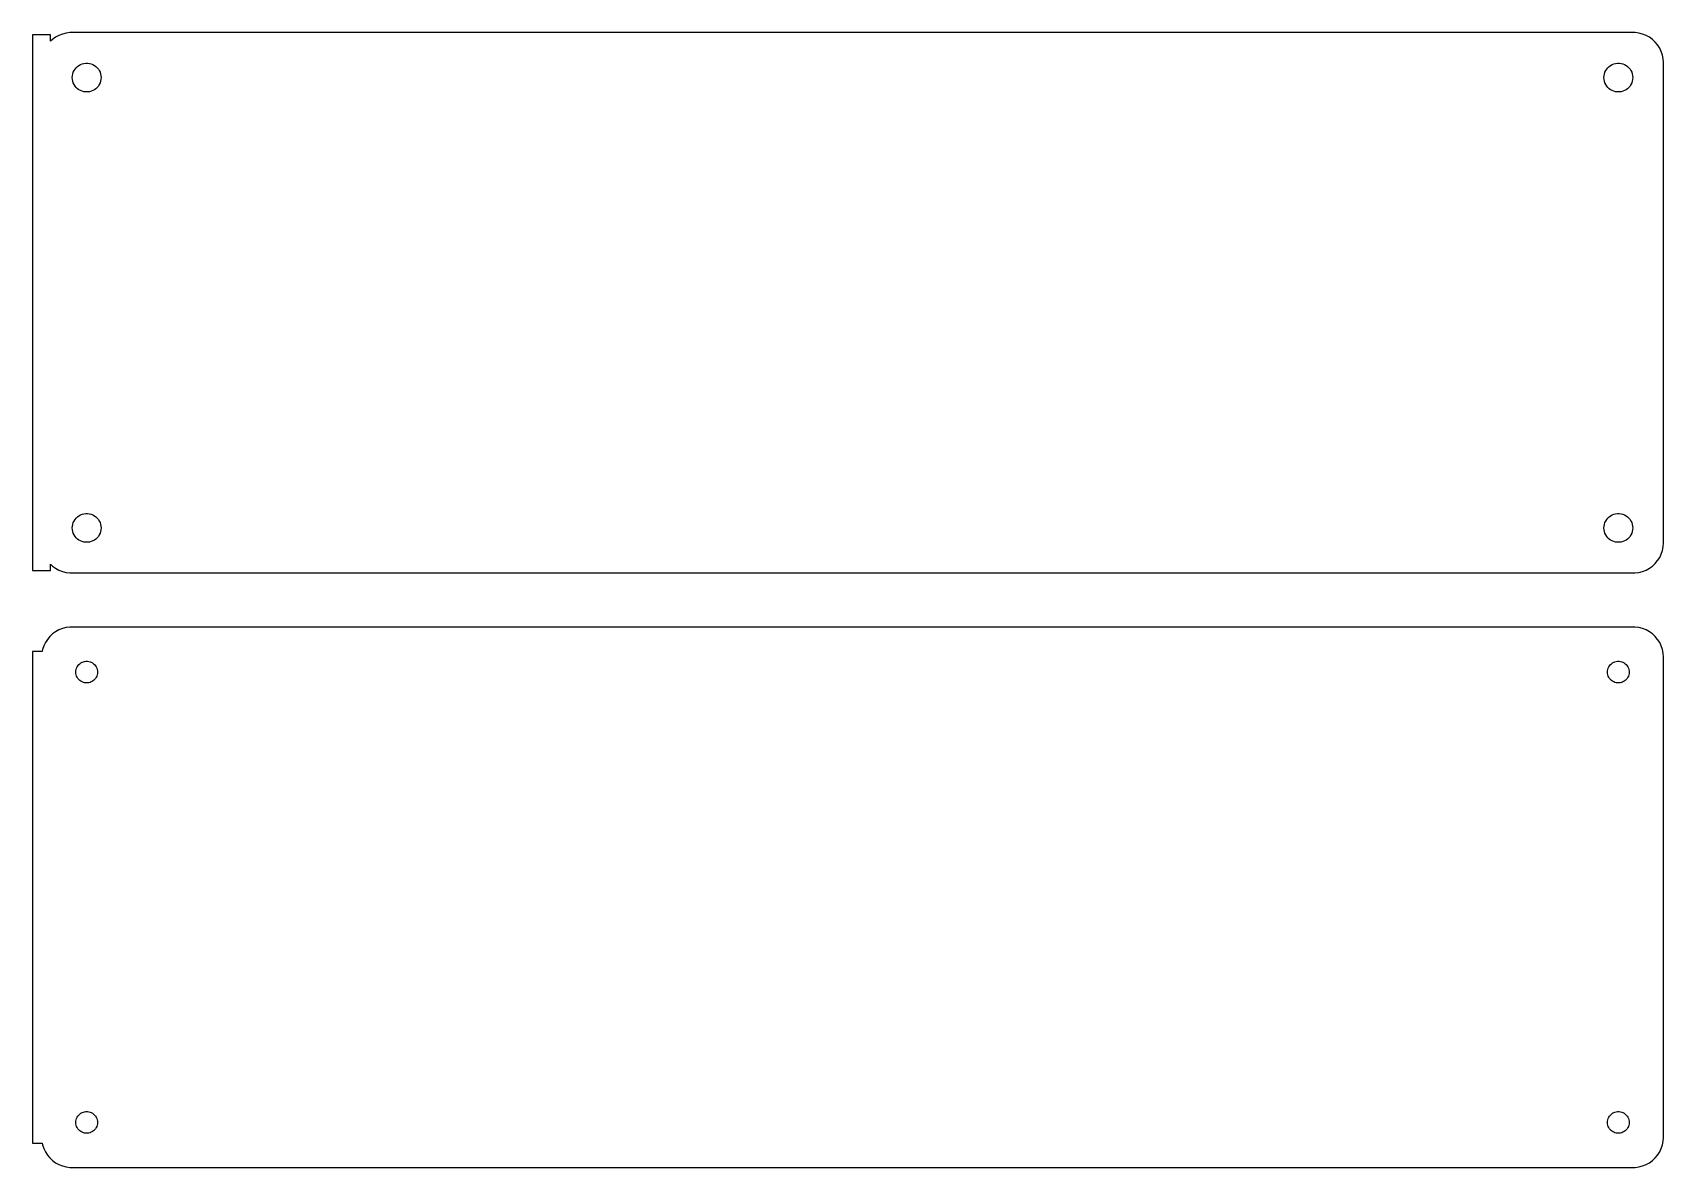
# Model space of a CAD drawing. Header units: metres. Extents: x -136 to 135, y 54 to 243.
import ezdxf

# ---------------------------------------------------------------- set-up
doc = ezdxf.new("R2010")
doc.units = ezdxf.units.M

msp = doc.modelspace()

# ---------------------------------------------------------------- linework, layer by layer
for p, q in [((-133.5, 242.615), (-136.5, 242.615)), ((-136.5, 242.615), (-136.5, 153.385)), ((-133.5, 241.559), (-133.5, 242.615)), ((-133.187, 241.853), (-133.5, 241.559)), ((-132.679, 242.222), (-133.187, 241.853)), ((-132.129, 242.524), (-132.679, 242.222)), ((-131.545, 242.755), (-132.129, 242.524)), ((-130.937, 242.911), (-131.545, 242.755)), ((-130.314, 242.99), (-130.937, 242.911)), ((130.314, 242.99), (-130.314, 242.99)), ((130.937, 242.911), (130.314, 242.99)), ((131.545, 242.755), (130.937, 242.911)), ((132.129, 242.524), (131.545, 242.755)), ((132.679, 242.222), (132.129, 242.524)), ((133.187, 241.853), (132.679, 242.222)), ((133.645, 241.423), (133.187, 241.853)), ((134.045, 240.939), (133.645, 241.423)), ((134.382, 240.409), (134.045, 240.939)), ((134.649, 239.841), (134.382, 240.409)), ((134.843, 239.243), (134.649, 239.841)), ((134.961, 238.627), (134.843, 239.243)), ((-129.825, 236.097), (-129.731, 236.383)), ((-129.731, 236.383), (-129.603, 236.656)), ((-129.603, 236.656), (-129.442, 236.911)), ((-129.442, 236.911), (-129.25, 237.143)), ((-129.25, 237.143), (-129.03, 237.349)), ((-129.03, 237.349), (-128.786, 237.526)), ((-128.786, 237.526), (-128.522, 237.672)), ((-128.522, 237.672), (-128.242, 237.783)), ((-128.242, 237.783), (-127.95, 237.857)), ((-127.95, 237.857), (-127.651, 237.895)), ((-127.651, 237.895), (-127.349, 237.895)), ((-127.349, 237.895), (-127.05, 237.857)), ((-127.05, 237.857), (-126.758, 237.783)), ((-126.758, 237.783), (-126.478, 237.672)), ((-126.478, 237.672), (-126.214, 237.526)), ((-126.214, 237.526), (-125.97, 237.349)), ((-125.97, 237.349), (-125.75, 237.143)), ((-125.75, 237.143), (-125.558, 236.911)), ((-125.558, 236.911), (-125.397, 236.656)), ((-125.397, 236.656), (-125.269, 236.383)), ((-125.269, 236.383), (-125.175, 236.097)), ((125.175, 236.097), (125.269, 236.383)), ((125.269, 236.383), (125.397, 236.656)), ((125.397, 236.656), (125.558, 236.911)), ((125.558, 236.911), (125.75, 237.143)), ((125.75, 237.143), (125.97, 237.349)), ((125.97, 237.349), (126.214, 237.526)), ((126.214, 237.526), (126.478, 237.672)), ((126.478, 237.672), (126.758, 237.783)), ((126.758, 237.783), (127.05, 237.857)), ((127.05, 237.857), (127.349, 237.895)), ((127.349, 237.895), (127.651, 237.895)), ((127.651, 237.895), (127.95, 237.857)), ((127.95, 237.857), (128.242, 237.783)), ((128.242, 237.783), (128.522, 237.672)), ((128.522, 237.672), (128.786, 237.526)), ((128.786, 237.526), (129.03, 237.349)), ((129.03, 237.349), (129.25, 237.143)), ((129.25, 237.143), (129.442, 236.911)), ((129.442, 236.911), (129.603, 236.656)), ((129.603, 236.656), (129.731, 236.383)), ((129.731, 236.383), (129.825, 236.097)), ((135, 238), (134.961, 238.627)), ((135, 158), (135, 238)), ((-129.9, 235.5), (-129.881, 235.801)), ((-129.881, 235.199), (-129.9, 235.5)), ((-129.881, 235.801), (-129.825, 236.097)), ((-129.825, 234.903), (-129.881, 235.199)), ((-129.731, 234.617), (-129.825, 234.903)), ((-129.603, 234.344), (-129.731, 234.617)), ((-129.442, 234.089), (-129.603, 234.344)), ((-129.25, 233.857), (-129.442, 234.089)), ((-129.03, 233.651), (-129.25, 233.857)), ((-128.786, 233.474), (-129.03, 233.651)), ((-125.97, 233.651), (-126.214, 233.474)), ((-125.75, 233.857), (-125.97, 233.651)), ((-125.558, 234.089), (-125.75, 233.857)), ((-125.397, 234.344), (-125.558, 234.089)), ((-125.269, 234.617), (-125.397, 234.344)), ((-125.175, 234.903), (-125.269, 234.617)), ((-125.175, 236.097), (-125.119, 235.801)), ((-125.119, 235.199), (-125.175, 234.903)), ((-125.119, 235.801), (-125.1, 235.5)), ((-125.1, 235.5), (-125.119, 235.199)), ((125.1, 235.5), (125.119, 235.801)), ((125.119, 235.199), (125.1, 235.5)), ((125.119, 235.801), (125.175, 236.097)), ((125.175, 234.903), (125.119, 235.199)), ((125.269, 234.617), (125.175, 234.903)), ((125.397, 234.344), (125.269, 234.617)), ((125.558, 234.089), (125.397, 234.344)), ((125.75, 233.857), (125.558, 234.089)), ((125.97, 233.651), (125.75, 233.857)), ((126.214, 233.474), (125.97, 233.651)), ((129.03, 233.651), (128.786, 233.474)), ((129.25, 233.857), (129.03, 233.651)), ((129.442, 234.089), (129.25, 233.857)), ((129.603, 234.344), (129.442, 234.089)), ((129.731, 234.617), (129.603, 234.344)), ((129.825, 234.903), (129.731, 234.617)), ((129.825, 236.097), (129.881, 235.801)), ((129.881, 235.199), (129.825, 234.903)), ((129.881, 235.801), (129.9, 235.5)), ((129.9, 235.5), (129.881, 235.199)), ((-128.522, 233.328), (-128.786, 233.474)), ((-128.242, 233.217), (-128.522, 233.328)), ((-127.95, 233.143), (-128.242, 233.217)), ((-127.651, 233.105), (-127.95, 233.143)), ((-127.349, 233.105), (-127.651, 233.105)), ((-127.05, 233.143), (-127.349, 233.105)), ((-126.758, 233.217), (-127.05, 233.143)), ((-126.478, 233.328), (-126.758, 233.217)), ((-126.214, 233.474), (-126.478, 233.328)), ((126.478, 233.328), (126.214, 233.474)), ((126.758, 233.217), (126.478, 233.328)), ((127.05, 233.143), (126.758, 233.217)), ((127.349, 233.105), (127.05, 233.143)), ((127.651, 233.105), (127.349, 233.105)), ((127.95, 233.143), (127.651, 233.105)), ((128.242, 233.217), (127.95, 233.143)), ((128.522, 233.328), (128.242, 233.217)), ((128.786, 233.474), (128.522, 233.328)), ((-129.9, 160.5), (-129.881, 160.801)), ((-129.881, 160.199), (-129.9, 160.5)), ((-129.881, 160.801), (-129.825, 161.097)), ((-129.825, 159.903), (-129.881, 160.199)), ((-129.825, 161.097), (-129.731, 161.383)), ((-129.731, 161.383), (-129.603, 161.656)), ((-129.603, 161.656), (-129.442, 161.911)), ((-129.442, 161.911), (-129.25, 162.143)), ((-129.25, 162.143), (-129.03, 162.349)), ((-129.03, 162.349), (-128.786, 162.526)), ((-128.786, 162.526), (-128.522, 162.672)), ((-128.522, 162.672), (-128.242, 162.783)), ((-128.242, 162.783), (-127.95, 162.857)), ((-127.95, 162.857), (-127.651, 162.895)), ((-127.651, 162.895), (-127.349, 162.895)), ((-127.349, 162.895), (-127.05, 162.857)), ((-127.05, 162.857), (-126.758, 162.783)), ((-126.758, 162.783), (-126.478, 162.672)), ((-126.478, 162.672), (-126.214, 162.526)), ((-126.214, 162.526), (-125.97, 162.349)), ((-125.97, 162.349), (-125.75, 162.143)), ((-125.75, 162.143), (-125.558, 161.911)), ((-125.558, 161.911), (-125.397, 161.656)), ((-125.397, 161.656), (-125.269, 161.383)), ((-125.269, 161.383), (-125.175, 161.097)), ((-125.175, 161.097), (-125.119, 160.801)), ((-125.119, 160.199), (-125.175, 159.903)), ((-125.119, 160.801), (-125.1, 160.5)), ((-125.1, 160.5), (-125.119, 160.199)), ((125.1, 160.5), (125.119, 160.801)), ((125.119, 160.199), (125.1, 160.5)), ((125.119, 160.801), (125.175, 161.097)), ((125.175, 159.903), (125.119, 160.199)), ((125.175, 161.097), (125.269, 161.383)), ((125.269, 161.383), (125.397, 161.656)), ((125.397, 161.656), (125.558, 161.911)), ((125.558, 161.911), (125.75, 162.143)), ((125.75, 162.143), (125.97, 162.349)), ((125.97, 162.349), (126.214, 162.526)), ((126.214, 162.526), (126.478, 162.672)), ((126.478, 162.672), (126.758, 162.783)), ((126.758, 162.783), (127.05, 162.857)), ((127.05, 162.857), (127.349, 162.895)), ((127.349, 162.895), (127.651, 162.895)), ((127.651, 162.895), (127.95, 162.857)), ((127.95, 162.857), (128.242, 162.783)), ((128.242, 162.783), (128.522, 162.672)), ((128.522, 162.672), (128.786, 162.526)), ((128.786, 162.526), (129.03, 162.349)), ((129.03, 162.349), (129.25, 162.143)), ((129.25, 162.143), (129.442, 161.911)), ((129.442, 161.911), (129.603, 161.656)), ((129.603, 161.656), (129.731, 161.383)), ((129.731, 161.383), (129.825, 161.097)), ((129.825, 161.097), (129.881, 160.801)), ((129.881, 160.199), (129.825, 159.903)), ((129.881, 160.801), (129.9, 160.5)), ((129.9, 160.5), (129.881, 160.199)), ((-129.731, 159.617), (-129.825, 159.903)), ((-129.603, 159.344), (-129.731, 159.617)), ((-129.442, 159.089), (-129.603, 159.344)), ((-129.25, 158.857), (-129.442, 159.089)), ((-129.03, 158.651), (-129.25, 158.857)), ((-128.786, 158.474), (-129.03, 158.651)), ((-128.522, 158.328), (-128.786, 158.474)), ((-128.242, 158.217), (-128.522, 158.328)), ((-127.95, 158.143), (-128.242, 158.217)), ((-127.651, 158.105), (-127.95, 158.143)), ((-127.349, 158.105), (-127.651, 158.105)), ((-127.05, 158.143), (-127.349, 158.105)), ((-126.758, 158.217), (-127.05, 158.143)), ((-126.478, 158.328), (-126.758, 158.217)), ((-126.214, 158.474), (-126.478, 158.328)), ((-125.97, 158.651), (-126.214, 158.474)), ((-125.75, 158.857), (-125.97, 158.651)), ((-125.558, 159.089), (-125.75, 158.857)), ((-125.397, 159.344), (-125.558, 159.089)), ((-125.269, 159.617), (-125.397, 159.344)), ((-125.175, 159.903), (-125.269, 159.617)), ((125.269, 159.617), (125.175, 159.903)), ((125.397, 159.344), (125.269, 159.617)), ((125.558, 159.089), (125.397, 159.344)), ((125.75, 158.857), (125.558, 159.089)), ((125.97, 158.651), (125.75, 158.857)), ((126.214, 158.474), (125.97, 158.651)), ((126.478, 158.328), (126.214, 158.474)), ((126.758, 158.217), (126.478, 158.328)), ((127.05, 158.143), (126.758, 158.217)), ((127.349, 158.105), (127.05, 158.143)), ((127.651, 158.105), (127.349, 158.105)), ((127.95, 158.143), (127.651, 158.105)), ((128.242, 158.217), (127.95, 158.143)), ((128.522, 158.328), (128.242, 158.217)), ((128.786, 158.474), (128.522, 158.328)), ((129.03, 158.651), (128.786, 158.474)), ((129.25, 158.857), (129.03, 158.651)), ((129.442, 159.089), (129.25, 158.857)), ((129.603, 159.344), (129.442, 159.089)), ((129.731, 159.617), (129.603, 159.344)), ((129.825, 159.903), (129.731, 159.617)), ((134.961, 157.373), (135, 158)), ((133.645, 154.577), (134.045, 155.061)), ((134.045, 155.061), (134.382, 155.591)), ((134.382, 155.591), (134.649, 156.159)), ((134.649, 156.159), (134.843, 156.757)), ((134.843, 156.757), (134.961, 157.373)), ((-136.5, 153.385), (-133.5, 153.385)), ((-133.5, 153.385), (-133.5, 154.441)), ((-133.5, 154.441), (-133.187, 154.147)), ((-133.187, 154.147), (-132.679, 153.778)), ((-132.679, 153.778), (-132.129, 153.476)), ((-132.129, 153.476), (-131.545, 153.245)), ((-131.545, 153.245), (-130.937, 153.089)), ((-130.937, 153.089), (-130.314, 153.01)), ((-130.314, 153.01), (130.314, 153.01)), ((130.314, 153.01), (130.937, 153.089)), ((130.937, 153.089), (131.545, 153.245)), ((131.545, 153.245), (132.129, 153.476)), ((132.129, 153.476), (132.679, 153.778)), ((132.679, 153.778), (133.187, 154.147)), ((133.187, 154.147), (133.645, 154.577)), ((-130.937, 143.911), (-131.545, 143.755)), ((-130.314, 143.99), (-130.937, 143.911)), ((130.314, 143.99), (-130.314, 143.99)), ((130.937, 143.911), (130.314, 143.99)), ((131.545, 143.755), (130.937, 143.911)), ((-134.382, 141.409), (-134.649, 140.841)), ((-134.045, 141.939), (-134.382, 141.409)), ((-133.645, 142.423), (-134.045, 141.939)), ((-133.187, 142.853), (-133.645, 142.423)), ((-132.679, 143.222), (-133.187, 142.853)), ((-132.129, 143.524), (-132.679, 143.222)), ((-131.545, 143.755), (-132.129, 143.524)), ((132.129, 143.524), (131.545, 143.755)), ((132.679, 143.222), (132.129, 143.524)), ((133.187, 142.853), (132.679, 143.222)), ((133.645, 142.423), (133.187, 142.853)), ((134.045, 141.939), (133.645, 142.423)), ((134.382, 141.409), (134.045, 141.939)), ((134.649, 140.841), (134.382, 141.409)), ((-134.9, 139.944), (-136.5, 139.944)), ((-136.5, 139.944), (-136.5, 58.0558)), ((-134.843, 140.243), (-134.9, 139.944)), ((-134.649, 140.841), (-134.843, 140.243)), ((134.843, 140.243), (134.649, 140.841)), ((134.961, 139.627), (134.843, 140.243)), ((135, 139), (134.961, 139.627)), ((135, 59), (135, 139)), ((-129.3, 136.5), (-129.286, 136.726)), ((-129.286, 136.274), (-129.3, 136.5)), ((-129.286, 136.726), (-129.243, 136.948)), ((-129.243, 136.052), (-129.286, 136.274)), ((-129.243, 136.948), (-129.174, 137.163)), ((-129.174, 135.837), (-129.243, 136.052)), ((-129.174, 137.163), (-129.077, 137.367)), ((-129.077, 135.633), (-129.174, 135.837)), ((-129.077, 137.367), (-128.956, 137.558)), ((-128.956, 137.558), (-128.812, 137.732)), ((-128.812, 137.732), (-128.647, 137.887)), ((-128.647, 137.887), (-128.464, 138.02)), ((-128.464, 138.02), (-128.266, 138.129)), ((-128.266, 138.129), (-128.056, 138.212)), ((-128.056, 138.212), (-127.837, 138.268)), ((-127.837, 138.268), (-127.613, 138.296)), ((-127.613, 138.296), (-127.387, 138.296)), ((-127.387, 138.296), (-127.163, 138.268)), ((-127.163, 138.268), (-126.944, 138.212)), ((-126.944, 138.212), (-126.734, 138.129)), ((-126.734, 138.129), (-126.536, 138.02)), ((-126.536, 138.02), (-126.353, 137.887)), ((-126.353, 137.887), (-126.188, 137.732)), ((-126.188, 137.732), (-126.044, 137.558)), ((-126.044, 137.558), (-125.923, 137.367)), ((-125.923, 137.367), (-125.826, 137.163)), ((-125.826, 135.837), (-125.923, 135.633)), ((-125.826, 137.163), (-125.757, 136.948)), ((-125.757, 136.052), (-125.826, 135.837)), ((-125.757, 136.948), (-125.714, 136.726)), ((-125.714, 136.274), (-125.757, 136.052)), ((-125.714, 136.726), (-125.7, 136.5)), ((-125.7, 136.5), (-125.714, 136.274)), ((125.7, 136.5), (125.714, 136.726)), ((125.714, 136.274), (125.7, 136.5)), ((125.714, 136.726), (125.757, 136.948)), ((125.757, 136.052), (125.714, 136.274)), ((125.757, 136.948), (125.826, 137.163)), ((125.826, 135.837), (125.757, 136.052)), ((125.826, 137.163), (125.923, 137.367)), ((125.923, 135.633), (125.826, 135.837)), ((125.923, 137.367), (126.044, 137.558)), ((126.044, 137.558), (126.188, 137.732)), ((126.188, 137.732), (126.353, 137.887)), ((126.353, 137.887), (126.536, 138.02)), ((126.536, 138.02), (126.734, 138.129)), ((126.734, 138.129), (126.944, 138.212)), ((126.944, 138.212), (127.163, 138.268)), ((127.163, 138.268), (127.387, 138.296)), ((127.387, 138.296), (127.613, 138.296)), ((127.613, 138.296), (127.837, 138.268)), ((127.837, 138.268), (128.056, 138.212)), ((128.056, 138.212), (128.266, 138.129)), ((128.266, 138.129), (128.464, 138.02)), ((128.464, 138.02), (128.647, 137.887)), ((128.647, 137.887), (128.812, 137.732)), ((128.812, 137.732), (128.956, 137.558)), ((128.956, 137.558), (129.077, 137.367)), ((129.077, 137.367), (129.174, 137.163)), ((129.174, 135.837), (129.077, 135.633)), ((129.174, 137.163), (129.243, 136.948)), ((129.243, 136.052), (129.174, 135.837)), ((129.243, 136.948), (129.286, 136.726)), ((129.286, 136.274), (129.243, 136.052)), ((129.286, 136.726), (129.3, 136.5)), ((129.3, 136.5), (129.286, 136.274)), ((-128.956, 135.442), (-129.077, 135.633)), ((-128.812, 135.268), (-128.956, 135.442)), ((-128.647, 135.113), (-128.812, 135.268)), ((-128.464, 134.98), (-128.647, 135.113)), ((-128.266, 134.871), (-128.464, 134.98)), ((-128.056, 134.788), (-128.266, 134.871)), ((-127.837, 134.732), (-128.056, 134.788)), ((-127.613, 134.704), (-127.837, 134.732)), ((-127.387, 134.704), (-127.613, 134.704)), ((-127.163, 134.732), (-127.387, 134.704)), ((-126.944, 134.788), (-127.163, 134.732)), ((-126.734, 134.871), (-126.944, 134.788)), ((-126.536, 134.98), (-126.734, 134.871)), ((-126.353, 135.113), (-126.536, 134.98)), ((-126.188, 135.268), (-126.353, 135.113)), ((-126.044, 135.442), (-126.188, 135.268)), ((-125.923, 135.633), (-126.044, 135.442)), ((126.044, 135.442), (125.923, 135.633)), ((126.188, 135.268), (126.044, 135.442)), ((126.353, 135.113), (126.188, 135.268)), ((126.536, 134.98), (126.353, 135.113)), ((126.734, 134.871), (126.536, 134.98)), ((126.944, 134.788), (126.734, 134.871)), ((127.163, 134.732), (126.944, 134.788)), ((127.387, 134.704), (127.163, 134.732)), ((127.613, 134.704), (127.387, 134.704)), ((127.837, 134.732), (127.613, 134.704)), ((128.056, 134.788), (127.837, 134.732)), ((128.266, 134.871), (128.056, 134.788)), ((128.464, 134.98), (128.266, 134.871)), ((128.647, 135.113), (128.464, 134.98)), ((128.812, 135.268), (128.647, 135.113)), ((128.956, 135.442), (128.812, 135.268)), ((129.077, 135.633), (128.956, 135.442)), ((-129.077, 62.3672), (-128.956, 62.558)), ((-128.956, 62.558), (-128.812, 62.7322)), ((-128.812, 62.7322), (-128.647, 62.8869)), ((-128.647, 62.8869), (-128.464, 63.0198)), ((-128.464, 63.0198), (-128.266, 63.1287)), ((-128.266, 63.1287), (-128.056, 63.2119)), ((-128.056, 63.2119), (-127.837, 63.2681)), ((-127.837, 63.2681), (-127.613, 63.2964)), ((-127.613, 63.2964), (-127.387, 63.2964)), ((-127.387, 63.2964), (-127.163, 63.2681)), ((-127.163, 63.2681), (-126.944, 63.2119)), ((-126.944, 63.2119), (-126.734, 63.1287)), ((-126.734, 63.1287), (-126.536, 63.0198)), ((-126.536, 63.0198), (-126.353, 62.8869)), ((-126.353, 62.8869), (-126.188, 62.7322)), ((-126.188, 62.7322), (-126.044, 62.558)), ((-126.044, 62.558), (-125.923, 62.3672)), ((125.923, 62.3672), (126.044, 62.558)), ((126.044, 62.558), (126.188, 62.7322)), ((126.188, 62.7322), (126.353, 62.8869)), ((126.353, 62.8869), (126.536, 63.0198)), ((126.536, 63.0198), (126.734, 63.1287)), ((126.734, 63.1287), (126.944, 63.2119)), ((126.944, 63.2119), (127.163, 63.2681)), ((127.163, 63.2681), (127.387, 63.2964)), ((127.387, 63.2964), (127.613, 63.2964)), ((127.613, 63.2964), (127.837, 63.2681)), ((127.837, 63.2681), (128.056, 63.2119)), ((128.056, 63.2119), (128.266, 63.1287)), ((128.266, 63.1287), (128.464, 63.0198)), ((128.464, 63.0198), (128.647, 62.8869)), ((128.647, 62.8869), (128.812, 62.7322)), ((128.812, 62.7322), (128.956, 62.558)), ((128.956, 62.558), (129.077, 62.3672)), ((-129.3, 61.5), (-129.286, 61.7256)), ((-129.286, 61.2744), (-129.3, 61.5)), ((-129.286, 61.7256), (-129.243, 61.9476)), ((-129.243, 61.0524), (-129.286, 61.2744)), ((-129.243, 61.9476), (-129.174, 62.1626)), ((-129.174, 60.8374), (-129.243, 61.0524)), ((-129.174, 62.1626), (-129.077, 62.3672)), ((-129.077, 60.6328), (-129.174, 60.8374)), ((-128.956, 60.442), (-129.077, 60.6328)), ((-128.812, 60.2678), (-128.956, 60.442)), ((-128.647, 60.1131), (-128.812, 60.2678)), ((-128.464, 59.9802), (-128.647, 60.1131)), ((-128.266, 59.8713), (-128.464, 59.9802)), ((-128.056, 59.7881), (-128.266, 59.8713)), ((-127.837, 59.7319), (-128.056, 59.7881)), ((-127.613, 59.7036), (-127.837, 59.7319)), ((-127.163, 59.7319), (-127.387, 59.7036)), ((-126.944, 59.7881), (-127.163, 59.7319)), ((-126.734, 59.8713), (-126.944, 59.7881)), ((-126.536, 59.9802), (-126.734, 59.8713)), ((-126.353, 60.1131), (-126.536, 59.9802)), ((-126.188, 60.2678), (-126.353, 60.1131)), ((-126.044, 60.442), (-126.188, 60.2678)), ((-125.923, 60.6328), (-126.044, 60.442)), ((-125.923, 62.3672), (-125.826, 62.1626)), ((-125.826, 60.8374), (-125.923, 60.6328)), ((-125.826, 62.1626), (-125.757, 61.9476)), ((-125.757, 61.0524), (-125.826, 60.8374)), ((-125.757, 61.9476), (-125.714, 61.7256)), ((-125.714, 61.2744), (-125.757, 61.0524)), ((-125.714, 61.7256), (-125.7, 61.5)), ((-125.7, 61.5), (-125.714, 61.2744)), ((125.7, 61.5), (125.714, 61.7256)), ((125.714, 61.2744), (125.7, 61.5)), ((125.714, 61.7256), (125.757, 61.9476)), ((125.757, 61.0524), (125.714, 61.2744)), ((125.757, 61.9476), (125.826, 62.1626)), ((125.826, 60.8374), (125.757, 61.0524)), ((125.826, 62.1626), (125.923, 62.3672)), ((125.923, 60.6328), (125.826, 60.8374)), ((126.044, 60.442), (125.923, 60.6328)), ((126.188, 60.2678), (126.044, 60.442)), ((126.353, 60.1131), (126.188, 60.2678)), ((126.536, 59.9802), (126.353, 60.1131)), ((126.734, 59.8713), (126.536, 59.9802)), ((126.944, 59.7881), (126.734, 59.8713)), ((127.163, 59.7319), (126.944, 59.7881)), ((127.387, 59.7036), (127.163, 59.7319)), ((127.837, 59.7319), (127.613, 59.7036)), ((128.056, 59.7881), (127.837, 59.7319)), ((128.266, 59.8713), (128.056, 59.7881)), ((128.464, 59.9802), (128.266, 59.8713)), ((128.647, 60.1131), (128.464, 59.9802)), ((128.812, 60.2678), (128.647, 60.1131)), ((128.956, 60.442), (128.812, 60.2678)), ((129.077, 60.6328), (128.956, 60.442)), ((129.077, 62.3672), (129.174, 62.1626)), ((129.174, 60.8374), (129.077, 60.6328)), ((129.174, 62.1626), (129.243, 61.9476)), ((129.243, 61.0524), (129.174, 60.8374)), ((129.243, 61.9476), (129.286, 61.7256)), ((129.286, 61.2744), (129.243, 61.0524)), ((129.286, 61.7256), (129.3, 61.5)), ((129.3, 61.5), (129.286, 61.2744)), ((-136.5, 58.0558), (-134.9, 58.0558)), ((-134.9, 58.0558), (-134.843, 57.7566)), ((-134.843, 57.7566), (-134.649, 57.1594)), ((-134.649, 57.1594), (-134.382, 56.5912)), ((-127.387, 59.7036), (-127.613, 59.7036)), ((127.613, 59.7036), (127.387, 59.7036)), ((134.382, 56.5912), (134.649, 57.1594)), ((134.649, 57.1594), (134.843, 57.7566)), ((134.843, 57.7566), (134.961, 58.3733)), ((134.961, 58.3733), (135, 59)), ((-134.382, 56.5912), (-134.045, 56.0611)), ((-134.045, 56.0611), (-133.645, 55.5773)), ((-133.645, 55.5773), (-133.187, 55.1474)), ((-133.187, 55.1474), (-132.679, 54.7784)), ((-132.679, 54.7784), (-132.129, 54.4759)), ((-132.129, 54.4759), (-131.545, 54.2447)), ((131.545, 54.2447), (132.129, 54.4759)), ((132.129, 54.4759), (132.679, 54.7784)), ((132.679, 54.7784), (133.187, 55.1474)), ((133.187, 55.1474), (133.645, 55.5773)), ((133.645, 55.5773), (134.045, 56.0611)), ((134.045, 56.0611), (134.382, 56.5912)), ((-131.545, 54.2447), (-130.937, 54.0886)), ((-130.937, 54.0886), (-130.314, 54.0099)), ((-130.314, 54.0099), (130.314, 54.0099)), ((130.314, 54.0099), (130.937, 54.0886)), ((130.937, 54.0886), (131.545, 54.2447))]:
    msp.add_line(p, q)

doc.saveas('drawing.dxf')
